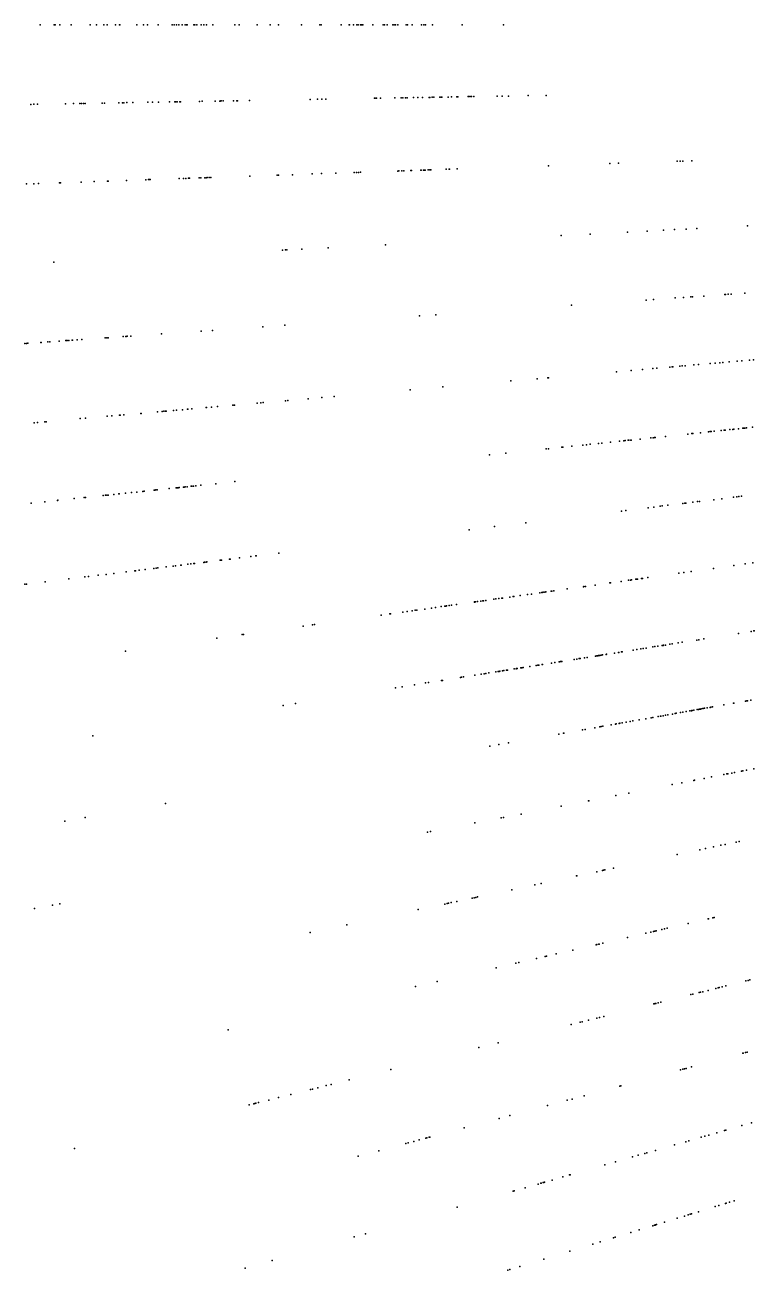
# Model space of a CAD drawing. Header units: metres. Extents: x -4327 to 4266, y -3886 to 3992.
# Drawn here: x -831.7 to -698.5, y -227.3 to 0 of the extents above; entities that cross this region are included whole.
import ezdxf

# ---------------------------------------------------------------- set-up
doc = ezdxf.new("R2010")
doc.units = ezdxf.units.M

msp = doc.modelspace()

# ---------------------------------------------------------------- linework, layer by layer
for p in [(-828.91, 0, -12.43), (-826.4, 0, -102.61), (-826.16, 0, -110.37), (-825.36, 0, -102.94), (-823.26, 0, -99.49), (-819.82, 0, -87.75), (-818.63, 0, -65.55), (-817.31, 0, -33.67), (-816.67, 0, -36.77), (-815.15, 0, -23.79), (-814.45, 0, -70.58), (-814.38, 0, -76.85), (-811.29, 0, -69.42), (-810.06, 0, -39.13), (-809.3, 0, -33.79), (-807.37, 0, 2482.51), (-804.79, 0, -71.96), (-804.47, 0, -35.34), (-804.05, 0, -33.57), (-803.58, 0, -55.53), (-803, 0, 0.22), (-802.43, 0, -57.65), (-802.22, 0, 21.23), (-802.08, 0, 26.04), (-800.84, 0, 2476.22), (-800.65, 0, 2498.87), (-800.3, 0, -39.1), (-799.5, 0, -34.69), (-799.05, 0, -52.15), (-798.51, 0, -63.06), (-797.36, 0, 25.01), (-793.36, 0, -64.83), (-792.58, 0, 2464.44), (-789.3, 0, -65.37), (-786.91, 0, 11.8), (-785.37, 0, 2479.07), (-781.16, 0, 2479.88), (-777.86, 0, 31.62), (-777.61, 0, 60.99), (-773.96, 0, 2471.13), (-772.48, 0, 59.31), (-772.42, 0, 22.55), (-771.7, 0, 29.27), (-771.06, 0, 2500.05), (-770.81, 0, 38.08), (-770.38, 0, 30.9), (-770.22, 0, 65.48), (-770.19, 0, 52.8), (-769.99, 0, 34.25), (-768.17, 0, 79.26), (-766.28, 0, 82.86), (-766, 0, 55.45), (-765.51, 0, 70.55), (-764.48, 0, 39.44), (-764.28, 0, 87.29), (-763.99, 0, 89.79), (-763.59, 0, 54.02), (-762.09, 0, 31.82), (-762.07, 0, 63.95), (-761.82, 0, 32.22), (-760.99, 0, 2476.99), (-759.25, 0, 85.04), (-758.82, 0, 60.76), (-758.5, 0, 70.32), (-757.26, 0, 97.39), (-751.82, 0, 57.31), (-744.26, 0, 2480.24), (-779.59, -13.61, 84.32), (-778.28, -13.58, 12.53), (-777.44, -13.57, 32.89), (-776.75, -13.56, 2485.15), (-767.84, -13.4, 35), (-767.79, -13.4, 22.83), (-767.75, -13.4, 41.71), (-767.48, -13.4, 24.92), (-766.77, -13.38, 23.64), (-764.12, -13.34, 5.21), (-762.98, -13.32, 2474.25), (-762.98, -13.32, 2474.25), (-762.65, -13.31, 70.3), (-762.19, -13.3, 69.84), (-761.88, -13.3, 75.68), (-760.72, -13.28, 2476.51), (-759.93, -13.26, 57.94), (-759.07, -13.25, 65.38), (-757.85, -13.23, 95.8), (-757.71, -13.23, 37.44), (-757.3, -13.22, 52.76), (-757.03, -13.21, 45.27), (-755.91, -13.19, 58.05), (-755.9, -13.19, 61.37), (-755.64, -13.19, 27.42), (-755.56, -13.19, 29.48), (-754.37, -13.17, 2475.06), (-753.76, -13.16, 2497.45), (-752.8, -13.14, 2474.75), (-752.63, -13.14, 67.31), (-750.71, -13.1, 86.17), (-750.58, -13.1, 82.84), (-750.55, -13.1, 40.37), (-750.26, -13.1, 53.09), (-750.15, -13.09, 58.02), (-749.71, -13.09, 57.16), (-745.45, -13.01, 85.98), (-744.5, -13, 71.08), (-743.34, -12.98, 2522.47), (-739.79, -12.91, 2475.54), (-736.48, -12.86, 2499.21), (-830.62, -14.5, -3.4), (-830.1, -14.49, -106.31), (-829.41, -14.48, -105.76), (-824.32, -14.39, -9.67), (-822.82, -14.36, -95.81), (-821.66, -14.34, -18.6), (-821.36, -14.34, -83.85), (-821.01, -14.33, -13.66), (-820.71, -14.33, -26.2), (-817.61, -14.27, -73.12), (-817.16, -14.26, -34.12), (-814.57, -14.22, -70.61), (-813.88, -14.21, -78.16), (-813.67, -14.2, -80.38), (-813.07, -14.19, 2477.45), (-811.99, -14.17, -65.47), (-809.24, -14.13, -32.02), (-808.43, -14.11, -39.06), (-807.32, -14.09, -61.11), (-805.31, -14.06, -30.11), (-804.32, -14.04, -45.9), (-804.15, -14.04, -39.73), (-803.92, -14.03, -79.86), (-803.42, -14.02, 2475.34), (-803.26, -14.02, -42.32), (-799.82, -13.96, -67.13), (-799.33, -13.95, -45.61), (-796.95, -13.91, -32.84), (-796.08, -13.9, -66.82), (-796.04, -13.9, -72.94), (-795.91, -13.89, -71.61), (-795.88, -13.89, -44.55), (-795.48, -13.89, -42.78), (-793.63, -13.85, 0.22), (-792.98, -13.84, 25.31), (-792.88, -13.84, 19.68), (-792.85, -13.84, 20.98), (-790.68, -13.8, 2468.16), (-712.56, -24.88, -316.28), (-711.99, -24.86, -313.24), (-711.53, -24.85, -338.88), (-709.88, -24.79, -323.47), (-779.26, -27.21, 28.29), (-777.52, -27.15, 2484.01), (-774.9, -27.06, 2480.38), (-771.55, -26.94, 33.5), (-771.53, -26.94, 102.28), (-771.14, -26.93, 31.37), (-770.78, -26.92, 106.03), (-770.38, -26.9, 2484.93), (-763.61, -26.67, 2472.64), (-763.37, -26.66, 31.89), (-762.86, -26.64, 42.3), (-762.5, -26.63, 44.37), (-761.18, -26.58, 63.08), (-761.07, -26.58, 67.25), (-759.39, -26.52, 60.43), (-759.3, -26.52, 64.59), (-758.88, -26.5, 77.09), (-758.8, -26.5, 75.41), (-758.56, -26.49, 33.35), (-758.03, -26.47, 39.13), (-757.73, -26.46, 62.38), (-757.61, -26.46, 46.57), (-757.56, -26.45, 47.4), (-754.78, -26.36, 75.42), (-754.23, -26.34, 2485.45), (-754.16, -26.34, 79.11), (-752.76, -26.29, 58.66), (-736.03, -25.7, 2488.82), (-724.83, -25.31, -308.09), (-723.26, -25.26, 2490.48), (-831.42, -29.03, 2470.7), (-830.06, -28.99, -103.59), (-829.23, -28.96, -108.09), (-825.38, -28.82, -94.33), (-825.24, -28.82, -3.83), (-825.24, -28.82, -91.12), (-825.21, -28.82, -7.43), (-821.43, -28.69, -10.54), (-819.06, -28.6, 2474.04), (-816.61, -28.52, -25.19), (-816.59, -28.52, -26.08), (-816.48, -28.51, -35.45), (-813.18, -28.4, -76.33), (-809.62, -28.27, -68.43), (-809.12, -28.25, -74.17), (-808.94, -28.25, -36.45), (-808.81, -28.24, -39.09), (-803.52, -28.06, -74.98), (-802.77, -28.03, -34.41), (-802.32, -28.02, -55.92), (-801.83, -28, -43.58), (-801.62, -27.99, -37.87), (-799.88, -27.93, -54.87), (-799.57, -27.92, -55.73), (-798.86, -27.9, -58.74), (-798.58, -27.89, -59.16), (-798.42, -27.88, -67.48), (-798.04, -27.87, -52.56), (-797.73, -27.86, -69.62), (-790.62, -27.61, 2497.19), (-785.61, -27.43, 16.08), (-785.38, -27.43, 14.79), (-782.84, -27.34, 2496.23), (-733.76, -38.45, 2488.02), (-728.43, -38.18, -311.74), (-721.61, -37.82, -296.32), (-718.01, -37.63, -293.92), (-715.03, -37.47, -300.48), (-713.05, -37.37, -315.81), (-710.92, -37.26, -303.79), (-708.96, -37.15, 2279.77), (-699.71, -36.67, -322.32), (-776.34, -40.69, 2467.95), (-765.82, -40.13, 2462.61), (-784.67, -41.12, 2480.26), (-784.11, -41.09, 2502.2), (-783.84, -41.08, 2491.8), (-781.12, -40.94, 2492.65), (-826.43, -43.31, 2466.62), (-712.92, -49.85, -313.76), (-711.37, -49.74, -311.69), (-710.06, -49.65, -298.25), (-709.75, -49.63, 2224.75), (-707.7, -49.49, -303.19), (-703.85, -49.22, -313.91), (-703.77, -49.21, -325), (-703.74, -49.21, -312.94), (-703.21, -49.17, -303.54), (-702.68, -49.14, -302.86), (-700.19, -48.96, -332.68), (-731.86, -51.18, -303.65), (-718.22, -50.22, -310.95), (-716.89, -50.13, -308.98), (-759.61, -53.12, 2483.38), (-756.65, -52.91, 2507.81), (-812.39, -56.81, 2499.42), (-806.78, -56.42, 2477.59), (-799.52, -55.91, 2496.77), (-797.42, -55.76, 2480.9), (-788.27, -55.12, 2484.89), (-784.2, -54.84, 2514.74), (-831.71, -58.16, -20.69), (-831.45, -58.14, 5.68), (-831.2, -58.12, 6.14), (-828.82, -57.96, -63.34), (-828.72, -57.95, 4.3), (-827.51, -57.87, -27.84), (-827.19, -57.84, -21.94), (-825.44, -57.72, -61.72), (-824.26, -57.64, -28.18), (-824.17, -57.63, -22.76), (-823.98, -57.62, -29.07), (-823.67, -57.6, -54.8), (-823.11, -57.56, -24.98), (-823.05, -57.55, -17.78), (-823, -57.55, -28.58), (-822.15, -57.49, -31.26), (-821.33, -57.43, -48.33), (-817.06, -57.13, 2481.58), (-816.77, -57.11, -34.63), (-816.5, -57.1, -45.36), (-813.78, -56.91, 2503.7), (-813.3, -56.87, -34.04), (-813.21, -56.87, -30.03), (-813.01, -56.85, -49.62), (-700.72, -61.31, 94.75), (-699.32, -61.18, 101.2), (-698.58, -61.12, 53.07), (-723.63, -63.31, 84.17), (-720.97, -63.08, 38.52), (-718.87, -62.89, 131.51), (-717, -62.73, -296.06), (-716.24, -62.66, 152.62), (-713.87, -62.46, -304.87), (-713.49, -62.42, -307.02), (-713.32, -62.41, 49.48), (-712.08, -62.3, -307.79), (-711.64, -62.26, -309.45), (-711.06, -62.21, 121.25), (-709.51, -62.07, 75.84), (-708.63, -62, -315.08), (-706.49, -61.81, 122.86), (-705.6, -61.73, 31.51), (-704.77, -61.66, 75.72), (-704.2, -61.61, 54.66), (-703.06, -61.51, 79.83), (-701.59, -61.38, 104.66), (-742.93, -65, 189.62), (-738.11, -64.58, 155.17), (-736.18, -64.41, 182.75), (-736.08, -64.4, 183.16), (-777.44, -68.02, 2477.49), (-775.23, -67.82, -40.57), (-761.3, -66.6, 2477.83), (-755.35, -66.08, -287.03), (-804.57, -70.39, 2506.6), (-804.01, -70.34, -74.38), (-802.94, -70.25, 2473.75), (-802.01, -70.17, -26.14), (-801.93, -70.16, 4.17), (-801.23, -70.1, -39.29), (-798.58, -69.87, -24.27), (-798.56, -69.87, -42.67), (-797.6, -69.78, -12.88), (-796.55, -69.69, -43), (-793.71, -69.44, -72.11), (-793.67, -69.44, -66.86), (-793.45, -69.42, -34.99), (-789.26, -69.05, -27.45), (-788.63, -69, -13.17), (-788.2, -68.96, -45.14), (-784.13, -68.6, -54.39), (-783.7, -68.56, -56.95), (-779.96, -68.24, 2495.04), (-830.03, -72.62, 8.86), (-829.42, -72.56, -95.09), (-829.39, -72.56, -83.61), (-828.07, -72.45, 21.09), (-827.83, -72.43, 4.31), (-821.6, -71.88, 2512.61), (-820.62, -71.79, -57.38), (-816.68, -71.45, 2516.06), (-815.82, -71.38, -10.05), (-814.43, -71.25, 2481.55), (-814.33, -71.24, -70.84), (-813.63, -71.18, 4.23), (-810.55, -70.91, 2492.56), (-810.48, -70.91, -26.41), (-807.5, -70.65, 16.14), (-807.5, -70.65, -62.68), (-806.65, -70.57, -78.19), (-806.61, -70.57, -9.5), (-806.32, -70.54, -12.58), (-806.05, -70.52, -55.03), (-805.89, -70.51, -7.28), (-710.63, -74.69, 52.9), (-709.84, -74.61, 56.76), (-709.67, -74.59, -256.42), (-708.26, -74.44, 80.94), (-706.83, -74.29, 60.03), (-706.82, -74.29, 70.98), (-706.49, -74.25, 85.45), (-706.33, -74.24, 70.93), (-705.76, -74.18, 51.37), (-704.5, -74.05, 61), (-703.98, -73.99, 58.24), (-703.8, -73.97, 66), (-702.9, -73.88, -266.23), (-702.4, -73.83, -264.72), (-702.18, -73.8, 74.79), (-701.36, -73.72, 68.1), (-700.55, -73.63, 98.41), (-700.37, -73.61, 75.38), (-700.2, -73.59, 79.24), (-699.88, -73.56, 86.21), (-698.81, -73.45, 90.75), (-733.62, -77.11, 29.59), (-733.41, -77.08, -251), (-731.78, -76.91, 31.93), (-729.77, -76.7, -252.44), (-729.12, -76.63, -253.56), (-728.46, -76.56, 112.12), (-726.95, -76.41, -298.35), (-726.33, -76.34, 41.27), (-724.7, -76.17, 110.33), (-723.1, -76, -259.48), (-722.29, -75.92, -310.86), (-722.03, -75.89, 101.02), (-721.5, -75.83, -311.45), (-721.4, -75.82, -239.85), (-721.03, -75.78, -304.25), (-720.96, -75.78, 99.67), (-719.3, -75.6, -307.71), (-717.34, -75.4, -244.19), (-716.92, -75.35, 44.68), (-716.67, -75.33, -246.15), (-716.57, -75.31, -245.68), (-714.65, -75.11, 92.41), (-746.85, -78.5, -237.91), (-743.84, -78.18, -290.15), (-736.47, -77.41, 120.4), (-736.04, -77.36, -244.72), (-799.59, -84.04, -1.97), (-796.82, -83.75, -29.51), (-793.34, -83.38, -40.72), (-820.88, -86.28, 2500.81), (-820.63, -86.25, 12.83), (-817.39, -85.91, 2499.33), (-816.97, -85.87, 6.5), (-816.75, -85.84, 2488.23), (-816.5, -85.82, 0.22), (-815.45, -85.71, -61.61), (-814.55, -85.61, 2518.41), (-814.52, -85.61, 2472.38), (-813.31, -85.48, -18.51), (-812.27, -85.37, -64.05), (-811.28, -85.27, -0.22), (-810.17, -85.15, -84.5), (-809.9, -85.12, -25.1), (-808.12, -84.94, 2475.55), (-808, -84.92, -8.64), (-807.81, -84.9, -77.99), (-807.53, -84.87, 2505.99), (-805.33, -84.64, -28.06), (-804.07, -84.51, -1.1), (-803.91, -84.49, -51.87), (-803.84, -84.49, -19.18), (-803.76, -84.48, -9.92), (-803.73, -84.48, -23.59), (-803.55, -84.46, -60.71), (-802.75, -84.37, -57.99), (-802.64, -84.36, -43.84), (-802.46, -84.34, -68.15), (-802.06, -84.3, -49.55), (-801.32, -84.22, -28.8), (-801.24, -84.21, -50.82), (-800.9, -84.18, -38.9), (-800.51, -84.14, -30.53), (-702.26, -86.23, 122.17), (-701.62, -86.15, 107.42), (-701.28, -86.11, -247.82), (-700.78, -86.04, -248.51), (-830.59, -87.3, -96.77), (-830.56, -87.29, -92.61), (-828.09, -87.04, 2518.16), (-825.79, -86.79, 2483.89), (-825.7, -86.78, 20.61), (-822.71, -86.47, -73.51), (-721.91, -88.64, -223.02), (-717.87, -88.14, -238.28), (-716.82, -88.01, -248.46), (-715.63, -87.87, -241.9), (-715.26, -87.82, -232.63), (-714.24, -87.7, 132.76), (-711.49, -87.36, -250.99), (-711.16, -87.32, -240.39), (-711.1, -87.31, 38.92), (-710.99, -87.3, 45.19), (-709.67, -87.14, -232.97), (-708.81, -87.03, 39.97), (-708.48, -86.99, 124.06), (-705.83, -86.67, -235.14), (-704.39, -86.49, 110.62), (-740.22, -90.89, -216.27), (-722.73, -88.74, -224.58), (-750.58, -92.16, -243.66), (-745.94, -91.59, -218.83), (-796.05, -97.74, -19.03), (-795.88, -97.72, -32.16), (-795.79, -97.71, -27.78), (-794.32, -97.53, -33.85), (-794.3, -97.53, -27.73), (-794.19, -97.51, -12.44), (-792.51, -97.31, -29.41), (-790.45, -97.05, -13.68), (-789.53, -96.94, -21.48), (-789.53, -96.94, -29.3), (-789.48, -96.94, -54.1), (-785.35, -96.43, 2483.5), (-813.21, -99.85, 2473.33), (-811.65, -99.66, 3.79), (-811.5, -99.64, -65.92), (-810.83, -99.56, -64.97), (-809.75, -99.43, -77.43), (-808.18, -99.23, 1.55), (-807.74, -99.18, 17.98), (-807.4, -99.14, 21.52), (-805.92, -98.95, -78.41), (-804.62, -98.79, -12.16), (-804.19, -98.74, -57.32), (-803.23, -98.62, -63.47), (-803.18, -98.62, -45.73), (-801.97, -98.47, 1.98), (-801.42, -98.4, 10.35), (-800.88, -98.34, -12.98), (-800.71, -98.31, -40.73), (-799.04, -98.11, -48.58), (-798.92, -98.09, -46.37), (-798.61, -98.06, -55.16), (-798.46, -98.04, -63.97), (-711.36, -99.97, 14.69), (-711.33, -99.97, -204.07), (-710, -99.78, -202.42), (-705.91, -99.21, -205.04), (-702.21, -98.69, -210.68), (-700.14, -98.4, 17.94), (-698.71, -98.2, -217.19), (-831.72, -102.12, -92), (-831.42, -102.09, 2496.73), (-828.03, -101.67, 2486.53), (-823.69, -101.14, 2477.98), (-820.76, -100.78, 11.5), (-820.12, -100.7, -81.15), (-818.36, -100.48, -78.71), (-816.86, -100.3, 2.47), (-815.49, -100.13, 2475.73), (-727.52, -102.25, -190.64), (-724.86, -101.87, -19.77), (-724.71, -101.85, -31.35), (-722.8, -101.58, -183.04), (-721.46, -101.39, -197.13), (-721.08, -101.34, -189.8), (-720.91, -101.32, -27.21), (-720.87, -101.31, -7.74), (-720.1, -101.2, -43.88), (-720.02, -101.19, -30.75), (-720, -101.19, -24.79), (-719.79, -101.16, -35.91), (-719.06, -101.06, -200.31), (-718.86, -101.03, -43.8), (-717.93, -100.9, -202.55), (-712.22, -100.1, -193.34), (-743.12, -104.44, -80.73), (-742.53, -104.36, -162.59), (-742.36, -104.33, 11.65), (-741.26, -104.18, -54.19), (-739.87, -103.98, -70.91), (-739.19, -103.89, -64.69), (-737.64, -103.67, -52.7), (-737.25, -103.61, 3.45), (-737.19, -103.6, -58.79), (-737, -103.58, -3.04), (-736.72, -103.54, -7.91), (-736.56, -103.52, -17.24), (-735.59, -103.38, -147.12), (-735.42, -103.36, -145.41), (-735.1, -103.31, -184.87), (-735.1, -103.31, -153.35), (-732.67, -102.97, -23.62), (-729.68, -102.55, -14.67), (-729.62, -102.54, -17.48), (-729.32, -102.5, -5.02), (-760.13, -106.83, -95.31), (-758.68, -106.63, -127.99), (-757.41, -106.45, -84.4), (-756.7, -106.35, -119.96), (-755.67, -106.2, -50.23), (-755.01, -106.11, -109.49), (-754.82, -106.08, -51.84), (-754.71, -106.07, -60.19), (-754.22, -106, -116.59), (-753.79, -105.94, -130.16), (-752.89, -105.81, -104.95), (-749.59, -105.35, 8.05), (-749.56, -105.34, -81.02), (-749.39, -105.32, -180.59), (-749.03, -105.27, -138.7), (-748.44, -105.19, -88.83), (-748.08, -105.14, -180.71), (-747.96, -105.12, -66.7), (-747.5, -105.05, -94.57), (-746.05, -104.85, 13.36), (-745.67, -104.8, 0.62), (-745.13, -104.72, 21.14), (-744.61, -104.65, -75.92), (-744.48, -104.63, -42.48), (-766.65, -107.75, -112.04), (-765.03, -107.52, -136.44), (-764.9, -107.5, -101.05), (-762.67, -107.19, -115.32), (-761.87, -107.07, -117.34), (-760.97, -106.95, -86.07), (-760.44, -106.87, -124.85), (-792.01, -111.31, -164.31), (-791.76, -111.27, -159.27), (-780.89, -109.75, -140.6), (-779.19, -109.51, 2332.61), (-778.81, -109.46, -143.77), (-701.34, -111.08, -199.22), (-699.01, -110.71, -205.66), (-698.57, -110.64, -207.2), (-698.49, -110.63, -210.11), (-796.63, -111.96, -158.88), (-716.98, -113.56, -182.46), (-716.62, -113.5, -31.88), (-716.11, -113.42, -183.92), (-715.28, -113.29, -28.26), (-715.24, -113.28, -29.44), (-715.09, -113.26, -184.93), (-715.03, -113.25, -186.17), (-714.71, -113.2, -23.49), (-713.89, -113.07, -32.15), (-713.49, -113.01, -29.76), (-712.35, -112.83, -27.35), (-711.63, -112.71, -200.02), (-708.96, -112.29, -193.8), (-708.56, -112.23, -35.05), (-707.7, -112.09, -45.98), (-813.31, -114.3, 2502.15), (-731.39, -115.84, -169.9), (-730.89, -115.76, 0.2), (-730.43, -115.69, -186.75), (-730.35, -115.68, -8.27), (-730.29, -115.67, -186.28), (-729.49, -115.54, -15.91), (-729.02, -115.47, -173.59), (-727.47, -115.22, -46.46), (-727.24, -115.18, -42.01), (-727.08, -115.16, -58.95), (-727.05, -115.15, -56.12), (-726.9, -115.13, -58.12), (-726.8, -115.11, -154.95), (-726.65, -115.09, -66.99), (-726.44, -115.06, -1.81), (-726.2, -115.02, -0.6), (-726.17, -115.01, -74.64), (-725.54, -114.91, -24.65), (-725.45, -114.9, -3.81), (-724, -114.67, -60.31), (-723.27, -114.56, -148.78), (-723.19, -114.54, -150.43), (-722.73, -114.47, -195.86), (-722.62, -114.45, -153.22), (-720.57, -114.13, -142.02), (-719.94, -114.03, 2212.52), (-719.18, -113.91, -12.51), (-718.79, -113.84, -19.26), (-718.24, -113.76, -28.37), (-745.66, -118.1, -103.37), (-745.28, -118.04, 2249.04), (-745.07, -118.01, -160.56), (-744.92, -117.98, -93.65), (-744.47, -117.91, 1.44), (-744.44, -117.91, -91.5), (-744.22, -117.87, 0.62), (-744.22, -117.87, 3.08), (-743.75, -117.8, -161.99), (-743.73, -117.8, 1.03), (-743.57, -117.77, 15.81), (-742.33, -117.57, -92.49), (-741.97, -117.52, -120.03), (-741.93, -117.51, -108.71), (-741.79, -117.49, -90.76), (-741.14, -117.38, -123.68), (-740.9, -117.35, -113.99), (-740.67, -117.31, -65.4), (-739.45, -117.12, 11.23), (-738.32, -116.94, -124.05), (-738.01, -116.89, -124.41), (-737.88, -116.87, -74.2), (-737.8, -116.86, 2.65), (-737.21, -116.76, -80.71), (-737.13, -116.75, -162.25), (-735.53, -116.5, -138.65), (-734.92, -116.4, -184.01), (-734.09, -116.27, -61.15), (-734.06, -116.26, -188.54), (-733.87, -116.23, -167.91), (-733.85, -116.23, 1.01), (-733.69, -116.21, -59.89), (-733.66, -116.2, -60.29), (-733.61, -116.19, 0.61), (-760.54, -120.46, -162.58), (-758.5, -120.13, -100.46), (-757.97, -120.05, 2283.23), (-755.59, -119.67, -158.47), (-755.55, -119.67, -96.26), (-755.48, -119.66, -98.79), (-755.43, -119.65, -99.21), (-752.12, -119.12, -108.93), (-751.93, -119.09, -131.03), (-751.58, -119.04, -85.65), (-749.52, -118.71, 14.28), (-748.38, -118.53, -125.31), (-747.81, -118.44, -122.67), (-747.52, -118.4, -128.99), (-746.94, -118.3, -115.34), (-764.03, -121.01, -161.56), (-762.8, -120.82, -143.36), (-784.54, -124.26, -157.32), (-782.28, -123.9, -163.62), (-708.92, -125, -96.17), (-708.68, -124.96, -108.55), (-708.63, -124.95, -110.55), (-708.48, -124.92, -106.51), (-708.32, -124.9, -0.98), (-708.31, -124.89, -117.34), (-708.14, -124.86, -160.44), (-707.83, -124.81, -2.55), (-707.82, -124.81, -147.66), (-707.8, -124.8, -6.47), (-707.58, -124.76, -118.82), (-707.04, -124.67, -115.92), (-706.53, -124.58, -125.09), (-706.38, -124.55, -123.05), (-706.07, -124.5, -63.32), (-704, -124.13, -116.22), (-702.28, -123.83, -130.76), (-702.17, -123.81, -56.7), (-700.07, -123.44, -13.77), (-699.8, -123.39, -14.92), (-699.7, -123.38, -53.38), (-699.12, -123.27, -22.27), (-721.86, -127.28, 0.2), (-721.11, -127.15, -5.39), (-720.63, -127.07, -1.4), (-719.49, -126.87, -89.1), (-718.27, -126.65, -82.49), (-717.27, -126.47, -73.14), (-717, -126.43, -89.19), (-716.04, -126.26, -80.23), (-715.61, -126.18, -96.27), (-715.56, -126.17, -96.67), (-715.12, -126.1, -11.68), (-714.65, -126.01, -148.67), (-714.27, -125.95, -140.37), (-713.43, -125.8, -89.95), (-712.9, -125.7, -12.04), (-712.73, -125.67, -160.24), (-711.92, -125.53, -22.28), (-711.49, -125.45, -129.63), (-710.9, -125.35, -140.93), (-710.25, -125.24, -107.99), (-709.96, -125.19, -89.91), (-709.89, -125.17, -130.15), (-709.89, -125.17, -127.31), (-709.81, -125.16, -62.86), (-709.51, -125.11, -95.45), (-734.16, -129.45, 5.08), (-734.16, -129.45, 4.68), (-733.32, -129.3, 23.36), (-733.26, -129.29, 25.39), (-729.85, -128.69, 14.35), (-729.38, -128.61, 13.13), (-727.58, -128.29, -63.22), (-726.7, -128.14, -61.92), (-726.45, -128.09, -67.58), (-726.14, -128.04, -65.52), (-724.62, -127.77, -78.76), (-723.81, -127.63, 5.41), (-723.67, -127.6, -159.76), (-723.15, -127.51, -76.17), (-723.03, -127.49, -74.94), (-722.57, -127.41, -157.84), (-819.33, -129.77, 2486), (-746.79, -131.68, 16.75), (-745.11, -131.38, 2203.21), (-743.34, -131.07, 17.09), (-700.82, -136.22, 57.56), (-700.54, -136.17, 57.93), (-699.91, -136.05, 62.58), (-698.53, -135.78, -74.6), (-711.68, -138.34, 0.59), (-709.52, -137.92, 49.55), (-709.36, -137.89, 51.92), (-707.61, -137.54, 40.74), (-706.27, -137.28, -4.51), (-704.02, -136.85, -60.58), (-704, -136.84, -57.82), (-703.48, -136.74, -12.31), (-703.28, -136.7, -73.92), (-702.59, -136.57, -2.93), (-702.05, -136.46, -9.56), (-723.77, -140.69, 16.29), (-721.4, -140.23, 11.83), (-713.49, -138.69, 2094.2), (-806.02, -142.12, 2507.3), (-733.76, -142.63, 3.06), (-728.77, -141.66, 22.48), (-728.67, -141.64, 25.72), (-824.4, -145.36, 2486.1), (-820.72, -144.71, 2506.59), (-744.71, -144.76, 12.62), (-744.29, -144.68, 28.34), (-741.08, -144.05, 2304.23), (-758.18, -147.38, 24.23), (-757.59, -147.26, 27.16), (-749.53, -145.69, 16.87), (-704.58, -149.76, 2093.81), (-703.8, -149.6, 2121.56), (-701.78, -149.17, 2096.64), (-701.25, -149.06, -10.75), (-712.53, -151.45, -8.54), (-708.41, -150.58, -4.94), (-707.37, -150.36, 2094.68), (-705.92, -150.05, -9.64), (-726.21, -154.36, -9.92), (-726.02, -154.32, -4.25), (-725.74, -154.26, -7.89), (-724.17, -153.93, -15.14), (-737.4, -156.74, 13.78), (-730.92, -155.36, 2.24), (-730.9, -155.36, -5.91), (-727.25, -154.58, -2.64), (-742.74, -157.87, 2095.14), (-738.56, -156.99, 2164.06), (-829.96, -161.33, 2484.05), (-826.67, -160.69, 2487.57), (-825.32, -160.43, 2505.97), (-755.02, -160.48, 23.79), (-754.55, -160.38, 22.94), (-754.3, -160.33, 23.35), (-753.81, -160.23, 23.34), (-752.78, -160.01, 24.98), (-749.99, -159.41, 3.55), (-749.65, -159.34, 12.33), (-749.64, -159.34, 23.62), (-749.31, -159.27, 17.34), (-749, -159.2, 20.26), (-759.87, -161.51, 32.01), (-706.9, -163.2, -1.78), (-706.85, -163.19, -9.3), (-706.02, -163, -15.22), (-706.02, -163, -15.22), (-705.78, -162.94, -14.82), (-779.62, -165.71, 2292.39), (-772.87, -164.28, 42.06), (-718.26, -165.82, 2098.01), (-717.33, -165.61, 2088.01), (-716.89, -165.51, 0.6), (-716.65, -165.45, 0.6), (-716.38, -165.39, -5.81), (-715.32, -165.14, -13.01), (-714.84, -165.03, -12.61), (-714.36, -164.92, -12.2), (-710.56, -164.05, -0.6), (-727.36, -167.92, 2.65), (-727.21, -167.89, 15.67), (-726.88, -167.81, 1.42), (-726.79, -167.79, 12), (-726.1, -167.63, 21.34), (-721.61, -166.6, 2096.81), (-738.23, -170.43, 2133.99), (-736.65, -170.07, 18.35), (-736.44, -170.02, 17.11), (-734.63, -169.6, 2090.97), (-731.58, -168.9, 16.18), (-745.64, -172.14, 43.66), (-742.01, -171.31, 18.49), (-741.47, -171.18, 2132.28), (-756.41, -174.63, 78.38), (-700.02, -174.53, -8.46), (-699.56, -174.42, -5.31), (-699.28, -174.35, -9.24), (-760.33, -175.54, 47.09), (-710.04, -177.03, 18.16), (-709.7, -176.95, 21.75), (-708.51, -176.65, 8.56), (-708.26, -176.59, -8.96), (-707.88, -176.49, 2105.7), (-706.86, -176.24, -19.28), (-705.48, -175.9, 59.42), (-705.03, -175.78, 55.79), (-704.85, -175.74, 58.17), (-704.33, -175.61, 72.49), (-703.66, -175.44, 2089.48), (-716.79, -178.72, 2102.5), (-716.77, -178.71, 20.75), (-716.73, -178.7, 11.08), (-716.57, -178.66, 2112.91), (-716.47, -178.63, 22.76), (-716.03, -178.53, 21.14), (-715.55, -178.41, 58.24), (-728.73, -181.69, 2086.44), (-727.2, -181.31, 20.65), (-726.71, -181.19, 21.04), (-725.95, -181, 22.25), (-794.57, -183.44, 2265.45), (-731.93, -182.49, 24.9), (-730.25, -182.07, 24.43), (-729.91, -181.99, 2086.27), (-745.25, -185.81, 2108.46), (-748.77, -186.69, 2107.67), (-700.54, -187.71, 1.38), (-700.52, -187.7, 4.55), (-700.07, -187.58, 18.39), (-700.07, -187.58, 18.39), (-699.78, -187.51, 20.35), (-764.89, -190.71, 38.51), (-711.93, -190.76, 78.89), (-711.54, -190.66, 23.11), (-711.18, -190.56, 18.68), (-710.88, -190.48, 20.68), (-709.92, -190.22, 2117.58), (-772.48, -192.6, 54.58), (-783.13, -195.26, 71.28), (-779.54, -194.36, 50.68), (-779.19, -194.27, 52.41), (-778.17, -194.02, 56.74), (-776.65, -193.64, 54), (-775.74, -193.41, 53.06), (-723.03, -193.74, 2097.43), (-722.87, -193.69, 30.83), (-790.73, -197.15, 50.51), (-789.89, -196.94, 52.24), (-789.68, -196.89, 51.78), (-789.52, -196.85, 50.44), (-789.01, -196.72, 41.95), (-787.16, -196.26, 56.95), (-785.4, -195.82, 2120.78), (-736.22, -197.27, 2106.61), (-732.64, -196.31, 34.15), (-731.76, -196.08, 54.01), (-729.56, -195.49, 2087.56), (-745.04, -199.63, 54.57), (-743.09, -199.11, 2108.28), (-751.47, -201.36, 48.65), (-705.31, -202.24, 2106.63), (-703.89, -201.84, 81.21), (-703.64, -201.76, 83.6), (-700.74, -200.93, 2100.34), (-698.94, -200.42, 14.48), (-762.13, -204.21, 48.47), (-761.69, -204.09, 2100.35), (-760.65, -203.81, 63.06), (-759.71, -203.56, 68.59), (-758.46, -203.23, 52.97), (-758.29, -203.18, 55.54), (-757.84, -203.06, 47.34), (-757.74, -203.03, 52.92), (-713.06, -204.47, 81.44), (-710.99, -203.87, 2105.09), (-710.44, -203.72, 89.72), (-708.19, -203.07, 81.7), (-707.5, -202.87, 97.92), (-706.78, -202.67, 2096.29), (-822.64, -205.11, 2239.65), (-770.8, -206.54, 28.52), (-767.04, -205.53, 37.93), (-720.7, -206.66, 19.43), (-719.65, -206.36, 78.48), (-718.46, -206.02, 29.57), (-718.07, -205.9, 82.02), (-716.53, -205.46, 80.61), (-725.78, -208.11, 67.09), (-723.83, -207.56, 27.32), (-737.04, -211.34, 55.51), (-736.94, -211.31, 30.75), (-736.89, -211.3, 57.6), (-736.88, -211.3, 42.48), (-736.76, -211.26, 29.07), (-735.39, -210.87, 75.56), (-733.43, -210.31, 39.36), (-732.19, -209.95, 55.98), (-732.12, -209.93, 53.47), (-732.1, -209.93, 57.22), (-742.52, -212.91, 49.15), (-742.3, -212.85, 28.86), (-740.3, -212.28, 53.64), (-737.93, -211.6, 49.26), (-737.44, -211.46, 66.06), (-737.38, -211.44, 24.9), (-752.77, -215.85, 2089.31), (-705.6, -215.72, 68.41), (-704.96, -215.53, 2101.72), (-703.73, -215.15, 48.84), (-703.7, -215.14, 49.24), (-703.6, -215.11, 1), (-702.99, -214.92, 49.19), (-702.13, -214.66, 64.03), (-712.54, -217.84, 45.78), (-711.22, -217.44, 7.5), (-710.51, -217.23, 5.88), (-710.15, -217.12, 14.79), (-709.96, -217.06, 12.35), (-708.64, -216.65, 38.23), (-721.01, -220.44, 2098.15), (-719.48, -219.97, 14.57), (-716.98, -219.2, 2.66), (-716.69, -219.11, 44.4), (-716.58, -219.08, 16.15), (-716.57, -219.08, 46.45), (-716.52, -219.06, 33.33), (-716.35, -219.01, 16.14), (-714.88, -218.56, 32.43), (-714.87, -218.56, 42.65), (-771.54, -221.23, 2082.43), (-769.52, -220.66, 2097.42), (-727.98, -222.56, 39.27), (-726.62, -222.15, 32.14), (-724.21, -221.41, 17.56), (-723.88, -221.31, 8.05), (-732.14, -223.84, 2108.83), (-791.48, -226.95, 2095.28), (-786.52, -225.53, 2092.2), (-743.48, -227.31, 2102.09), (-743.13, -227.2, 2104.62), (-741.29, -226.64, 2113.59), (-736.91, -225.3, 2090.5)]:
    msp.add_point(p)

doc.saveas('drawing.dxf')
